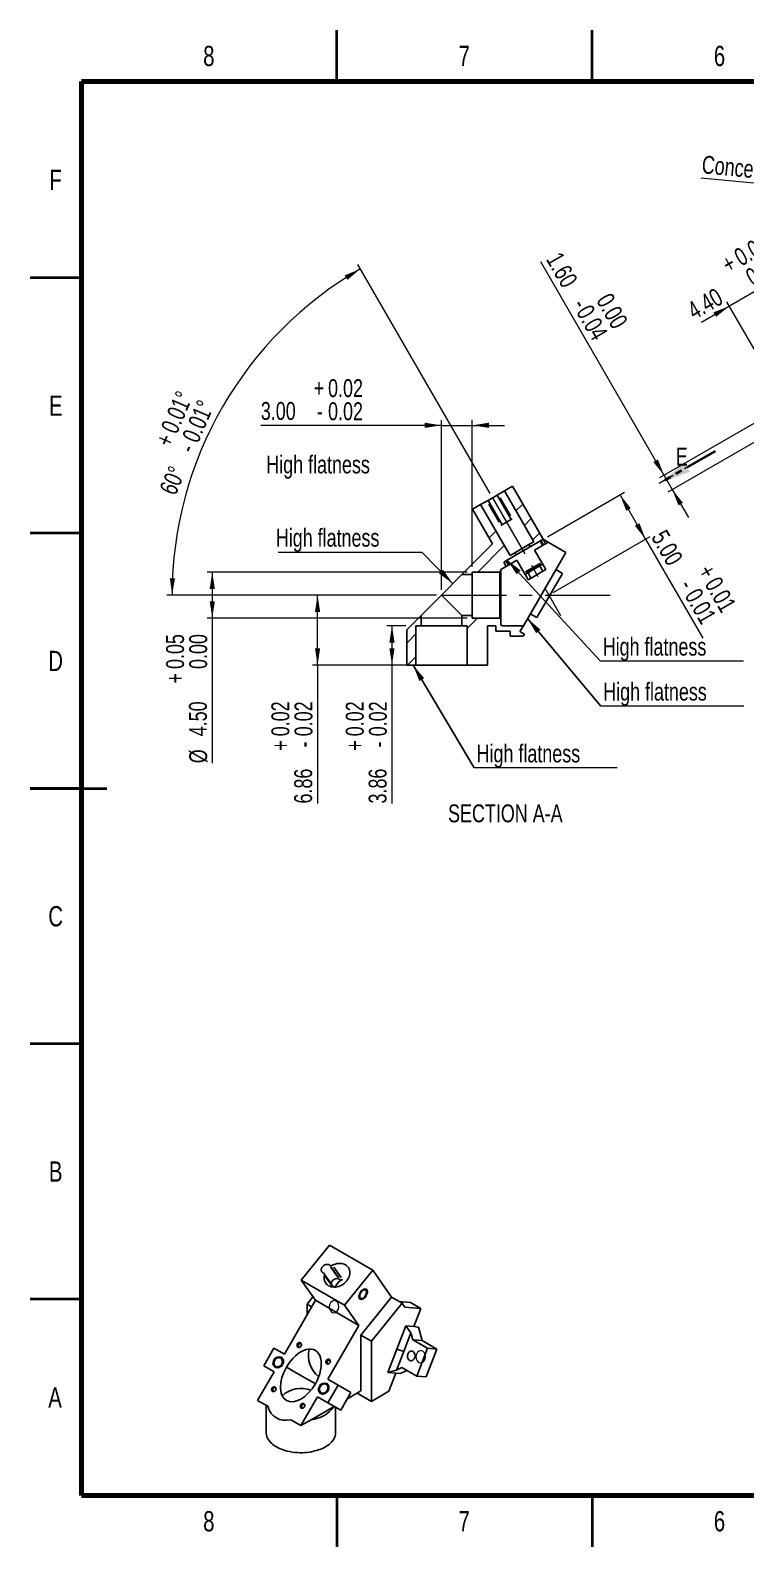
# Model space of a CAD drawing. Header units: millimetres. Extents: x 0 to 420, y 0 to 297.
# Drawn here: x 0 to 140.1, y 0 to 297 of the extents above; entities that cross this region are included whole.
import ezdxf

# ---------------------------------------------------------------- set-up
doc = ezdxf.new("R2010")
doc.units = ezdxf.units.MM
doc.header["$PDSIZE"] = -1
for name, pattern in [('CENTERX2', [20.32, 12.7, -2.54, 2.54, -2.54]), ('HIDDEN', [1.905, 1.27, -0.635]), ('PHANTOM', [12.7, 6.35, -1.27, 1.27, -1.27, 1.27, -1.27])]:
    doc.linetypes.add(name, pattern=pattern)
doc.styles.add('SLDTEXTSTYLE0', font='TXT', dxfattribs={"width": 0.75})
doc.dimstyles.new('SLDDIMSTYLE0', dxfattribs={"dimtxt": 3.5, "dimasz": 3.302, "dimexe": 0, "dimexo": 0.0625, "dimgap": 0.875, "dimtad": 1, "dimdec": 4, "dimlfac": 0.5, "dimzin": 12, "dimdsep": 46, "dimtxsty": 'SLDTEXTSTYLE0', "dimsah": 1, "dimcen": 0.09, "dimazin": 3, "dimtol": 1, "dimtp": 0.01, "dimtm": 0.01, "dimtfac": 1, "dimtofl": 0, "dimtmove": 0, "dimatfit": 3, "dimfxl": 0, "dimfrac": 2, "dimtolj": 1, "dimarcsym": 0})
doc.dimstyles.new('SLDDIMSTYLE10', dxfattribs={"dimtxt": 3.5, "dimasz": 3.302, "dimexe": 0, "dimexo": 0.0625, "dimgap": 0.875, "dimtad": 1, "dimlfac": 0.5, "dimrnd": 1e-09, "dimzin": 4, "dimdsep": 46, "dimtxsty": 'SLDTEXTSTYLE0', "dimsah": 1, "dimcen": 0.09, "dimadec": 0, "dimazin": 1, "dimtol": 1, "dimtp": 0.05, "dimtfac": 1, "dimtofl": 0, "dimtmove": 0, "dimatfit": 3, "dimfxl": 0, "dimfrac": 2, "dimtolj": 1, "dimtzin": 0, "dimarcsym": 0})
doc.dimstyles.new('SLDDIMSTYLE11', dxfattribs={"dimtxt": 3.5, "dimasz": 3.302, "dimexe": 0, "dimexo": 0.0625, "dimgap": 0.875, "dimtad": 1, "dimlfac": 0.5, "dimrnd": 1e-09, "dimzin": 4, "dimdsep": 46, "dimtxsty": 'SLDTEXTSTYLE0', "dimsah": 1, "dimcen": 0.09, "dimadec": 0, "dimazin": 1, "dimtol": 1, "dimtp": 0.02, "dimtm": 0.02, "dimtfac": 1, "dimtmove": 0, "dimatfit": 0, "dimfxl": 0, "dimfrac": 2, "dimtolj": 1, "dimarcsym": 0})
doc.dimstyles.new('SLDDIMSTYLE14', dxfattribs={"dimtxt": 3.5, "dimasz": 3.302, "dimexe": 0, "dimexo": 0.0625, "dimgap": 0.875, "dimtad": 1, "dimlfac": 0.5, "dimrnd": 1e-09, "dimzin": 4, "dimdsep": 46, "dimtxsty": 'SLDTEXTSTYLE0', "dimblk1": 'NONE', "dimsah": 1, "dimcen": 0, "dimadec": 0, "dimazin": 1, "dimtfac": 1, "dimtmove": 0, "dimatfit": 3, "dimldrblk": 'NONE', "dimfxl": 0, "dimfrac": 2, "dimtolj": 1, "dimtzin": 12, "dimarcsym": 0})
doc.dimstyles.new('SLDDIMSTYLE17', dxfattribs={"dimtxt": 3.5, "dimasz": 3.302, "dimexe": 0, "dimexo": 0.0625, "dimgap": 0.875, "dimtad": 1, "dimlfac": 0.5, "dimrnd": 1e-09, "dimzin": 4, "dimdsep": 46, "dimtxsty": 'SLDTEXTSTYLE0', "dimsah": 1, "dimcen": 0.09, "dimadec": 0, "dimazin": 1, "dimtol": 1, "dimtm": 0.04, "dimtfac": 1, "dimtmove": 0, "dimatfit": 0, "dimfxl": 0, "dimfrac": 2, "dimtolj": 1, "dimtzin": 0, "dimarcsym": 0})
doc.dimstyles.new('SLDDIMSTYLE19', dxfattribs={"dimtxt": 3.5, "dimasz": 3.302, "dimexe": 0, "dimexo": 0.0625, "dimgap": 0.875, "dimtad": 1, "dimlfac": 0.5, "dimrnd": 1e-09, "dimzin": 4, "dimdsep": 46, "dimtxsty": 'SLDTEXTSTYLE0', "dimsah": 1, "dimcen": 0.09, "dimadec": 0, "dimazin": 1, "dimtol": 1, "dimtp": 0.04, "dimtfac": 1, "dimtmove": 0, "dimatfit": 0, "dimfxl": 0, "dimfrac": 2, "dimtolj": 1, "dimtzin": 0, "dimarcsym": 0})
doc.dimstyles.new('SLDDIMSTYLE3', dxfattribs={"dimtxt": 3.5, "dimasz": 3.302, "dimexe": 0, "dimexo": 0.0625, "dimgap": 0.875, "dimtad": 1, "dimlfac": 0.5, "dimrnd": 1e-09, "dimzin": 12, "dimdsep": 46, "dimtxsty": 'SLDTEXTSTYLE0', "dimsah": 1, "dimcen": 0.09, "dimadec": 0, "dimazin": 3, "dimtol": 1, "dimtp": 0.02, "dimtm": 0.02, "dimtfac": 1, "dimtofl": 0, "dimtmove": 0, "dimatfit": 3, "dimfxl": 0, "dimfrac": 2, "dimtolj": 1, "dimarcsym": 0})
doc.dimstyles.new('SLDDIMSTYLE8', dxfattribs={"dimtxt": 0.18, "dimasz": 3.302, "dimexe": 0, "dimexo": 0.0625, "dimgap": 0, "dimtad": 0, "dimtih": 1, "dimtoh": 1, "dimdec": 0, "dimrnd": 1e-09, "dimzin": 0, "dimdsep": 46, "dimtxsty": 'Standard', "dimsah": 1, "dimcen": 0.09, "dimadec": 0, "dimazin": 0, "dimtfac": 3.302, "dimtdec": 0, "dimtofl": 0, "dimtmove": 0, "dimatfit": 3, "dimfxl": 0, "dimfrac": 2, "dimtolj": 1, "dimtzin": 0, "dimarcsym": 0})
doc.dimstyles.new('SLDDIMSTYLE9', dxfattribs={"dimtxt": 3.5, "dimasz": 3.302, "dimexe": 0, "dimexo": 0.0625, "dimgap": 0.875, "dimtad": 1, "dimlfac": 0.5, "dimrnd": 1e-09, "dimzin": 4, "dimdsep": 46, "dimtxsty": 'SLDTEXTSTYLE0', "dimsah": 1, "dimcen": 0.09, "dimadec": 0, "dimazin": 1, "dimtol": 1, "dimtp": 0.01, "dimtm": 0.01, "dimtfac": 1, "dimtofl": 0, "dimtmove": 0, "dimatfit": 3, "dimfxl": 0, "dimfrac": 2, "dimtolj": 1, "dimarcsym": 0})

# ---------------------------------------------------------------- blocks, each defined once
blk = doc.blocks.new('_D_10')
at = {"color": 7, "linetype": 'Continuous', "lineweight": 0}
for p, q in [((90.02, 206.31), (64.14, 251.13)), ((79.52, 186.39), (26.76, 186.39))]:
    blk.add_line(p, q, dxfattribs=at)
at = {"color": 7, "linetype": 'Continuous', "lineweight": 18}
blk.add_arc((101.52, 186.39), 73.76, 120, 180, dxfattribs=at)
for points in [[(64.64, 250.27), (61.56, 248.99), (62.08, 248.12)], [(27.76, 186.39), (28.34, 189.68), (27.33, 189.7)]]:
    blk.add_solid(points, dxfattribs=at)
at = {"color": 7, "linetype": 'Continuous', "lineweight": 18, "char_height": 3.5, "attachment_point": 1, "rotation": 66.8144, "style": 'SLDTEXTSTYLE0'}
for s, insert in [('0.01°', (25.46, 219.1)), ('0.01°', (29.62, 217.32)), ('+', (24.35, 216.5)), ('-', (28.76, 215.31)), ('60°', (25.18, 207.08))]:
    blk.add_mtext(s, dxfattribs=dict(at, insert=insert))
blk = doc.blocks.new('_D_11')
at = {"color": 7, "linetype": 'Continuous', "lineweight": 0}
for p, q in [((101.28, 197.81), (116.36, 206.51)), ((120.49, 197.35), (115.49, 206.01)), ((102.39, 186.89), (121.36, 197.85)), ((120.49, 197.35), (131.69, 177.96))]:
    blk.add_line(p, q, dxfattribs=at)
at = {"color": 7, "linetype": 'Continuous', "lineweight": 18}
for points in [[(115.49, 206.01), (116.7, 202.9), (117.58, 203.41)], [(120.49, 197.35), (119.28, 200.46), (118.4, 199.95)]]:
    blk.add_solid(points, dxfattribs=at)
at = {"color": 7, "linetype": 'Continuous', "lineweight": 18, "char_height": 3.5, "attachment_point": 1, "rotation": 300, "style": 'SLDTEXTSTYLE0'}
for s, insert in [('5.00', (124.53, 199.49)), ('+', (133.57, 192.77)), ('-', (129.97, 189.95)), ('0.01', (131.07, 188.05)), ('0.01', (134.99, 190.32))]:
    blk.add_mtext(s, dxfattribs=dict(at, insert=insert))
blk = doc.blocks.new('_D_12')
at = {"color": 7, "linetype": 'Continuous', "lineweight": 0}
for p, q in [((73.54, 180.39), (69.82, 180.39)), ((70.82, 180.39), (70.82, 172.67)), ((74.54, 172.67), (69.82, 172.67)), ((70.82, 172.67), (70.82, 145.56))]:
    blk.add_line(p, q, dxfattribs=at)
at = {"color": 7, "linetype": 'Continuous', "lineweight": 18}
for points in [[(70.82, 180.39), (70.31, 177.09), (71.33, 177.09)], [(70.82, 172.67), (71.33, 175.97), (70.31, 175.97)]]:
    blk.add_solid(points, dxfattribs=at)
at = {"color": 7, "linetype": 'Continuous', "lineweight": 18, "char_height": 3.5, "attachment_point": 1, "rotation": 90, "style": 'SLDTEXTSTYLE0'}
for s, insert in [('0.02', (61.78, 158.73)), ('0.02', (66.31, 158.73)), ('+', (61.78, 155.9)), ('-', (66.31, 156.54)), ('3.86', (66.26, 145.56))]:
    blk.add_mtext(s, dxfattribs=dict(at, insert=insert))
blk = doc.blocks.new('_D_13')
at = {"color": 7, "linetype": 'Continuous', "lineweight": 0}
for p, q in [((85.54, 190.89), (34.63, 190.89)), ((35.63, 190.89), (35.63, 181.89)), ((85.54, 181.89), (34.63, 181.89)), ((35.63, 181.89), (35.63, 153.45))]:
    blk.add_line(p, q, dxfattribs=at)
at = {"color": 7, "linetype": 'Continuous', "lineweight": 18}
for points in [[(35.63, 190.89), (35.12, 187.59), (36.14, 187.59)], [(35.63, 181.89), (36.14, 185.19), (35.12, 185.19)]]:
    blk.add_solid(points, dxfattribs=at)
at = {"color": 7, "linetype": 'Continuous', "lineweight": 18, "char_height": 3.5, "attachment_point": 1, "rotation": 90, "style": 'SLDTEXTSTYLE0'}
for s, insert in [('0.05', (26.59, 171.91)), ('0.00', (31.12, 171.91)), ('+', (26.59, 169.08)), ('4.50', (31.06, 158.73)), ('%%c', (31.12, 153.45))]:
    blk.add_mtext(s, dxfattribs=dict(at, insert=insert))
blk = doc.blocks.new('_D_14')
at = {"color": 7, "linetype": 'Continuous', "lineweight": 0}
for p, q in [((79.54, 186.39), (55.25, 186.39)), ((56.25, 172.67), (56.25, 186.39)), ((74.54, 172.67), (55.25, 172.67)), ((56.25, 172.67), (56.25, 145.56))]:
    blk.add_line(p, q, dxfattribs=at)
at = {"color": 7, "linetype": 'Continuous', "lineweight": 18}
for points in [[(56.25, 186.39), (55.74, 183.09), (56.76, 183.09)], [(56.25, 172.67), (56.76, 175.97), (55.74, 175.97)]]:
    blk.add_solid(points, dxfattribs=at)
at = {"color": 7, "linetype": 'Continuous', "lineweight": 18, "char_height": 3.5, "attachment_point": 1, "rotation": 90, "style": 'SLDTEXTSTYLE0'}
for s, insert in [('0.02', (47.21, 158.73)), ('0.02', (51.74, 158.73)), ('+', (47.21, 155.9)), ('-', (51.74, 156.54)), ('6.86', (51.68, 145.56))]:
    blk.add_mtext(s, dxfattribs=dict(at, insert=insert))
blk = doc.blocks.new('_D_15')
at = {"color": 7, "linetype": 'Continuous', "lineweight": 0}
for p, q in [((80.54, 187.39), (80.54, 220.63)), ((86.54, 191.89), (86.54, 220.63)), ((80.54, 219.63), (45.14, 219.63)), ((80.54, 219.63), (86.54, 219.63)), ((86.54, 219.63), (92.89, 219.63))]:
    blk.add_line(p, q, dxfattribs=at)
at = {"color": 7, "linetype": 'Continuous', "lineweight": 18}
for points in [[(80.54, 219.63), (77.24, 220.14), (77.24, 219.13)], [(86.54, 219.63), (89.84, 219.13), (89.84, 220.14)]]:
    blk.add_solid(points, dxfattribs=at)
at = {"color": 7, "linetype": 'Continuous', "lineweight": 18, "char_height": 3.5, "attachment_point": 1, "style": 'SLDTEXTSTYLE0'}
for s, insert in [('0.02', (58.31, 228.67)), ('+', (55.48, 228.67)), ('3.00', (45.14, 224.2)), ('0.02', (58.31, 224.14)), ('-', (56.12, 224.14))]:
    blk.add_mtext(s, dxfattribs=dict(at, insert=insert))
blk = doc.blocks.new('SW_NOTE_0_4')
at = {"color": 0, "linetype": 'Continuous', "lineweight": 0}
blk.add_line((27.99, 0), (0, 0), dxfattribs=at)
at = {"color": 0, "linetype": 'Continuous', "lineweight": 0, "insert": (0.45, 4.54), "char_height": 3.5, "attachment_point": 1, "style": 'SLDTEXTSTYLE0'}
blk.add_mtext('High flatness', dxfattribs=at)
blk = doc.blocks.new('SW_NOTE_0_5')
at = {"color": 0, "linetype": 'Continuous', "lineweight": 0}
blk.add_line((-28.15, 0), (0, 0), dxfattribs=at)
at = {"color": 0, "linetype": 'Continuous', "lineweight": 0, "insert": (-28.62, 4.55), "char_height": 3.5, "attachment_point": 1, "style": 'SLDTEXTSTYLE0'}
blk.add_mtext('High flatness', dxfattribs=at)
blk = doc.blocks.new('SW_NOTE_0_6')
at = {"color": 0, "linetype": 'Continuous', "lineweight": 0}
blk.add_line((27.99, 0), (0, 0), dxfattribs=at)
at = {"color": 0, "linetype": 'Continuous', "lineweight": 0, "insert": (0.45, 4.58), "char_height": 3.5, "attachment_point": 1, "style": 'SLDTEXTSTYLE0'}
blk.add_mtext('High flatness', dxfattribs=at)
blk = doc.blocks.new('SW_NOTE_0_7')
at = {"color": 0, "linetype": 'Continuous', "lineweight": 0}
blk.add_line((27.99, 0), (0, 0), dxfattribs=at)
at = {"color": 0, "linetype": 'Continuous', "lineweight": 0, "insert": (0.44, 4.58), "char_height": 3.5, "attachment_point": 1, "style": 'SLDTEXTSTYLE0'}
blk.add_mtext('High flatness', dxfattribs=at)
blk = doc.blocks.new('SW_PROJECTIONARROW_2')
at = {"color": 0, "linetype": 'HIDDEN', "lineweight": 18}
blk.add_line((134.14, 214.59), (123.14, 208.24), dxfattribs=at)
blk.add_line((134.14, 214.59), (123.14, 208.24), dxfattribs=at)
at = {"color": 0, "linetype": 'PHANTOM', "lineweight": 35}
blk.add_line((134.14, 214.59), (123.14, 208.24), dxfattribs=at)
at = {"color": 0, "linetype": 'Continuous', "lineweight": 25}
blk.add_solid([(123.14, 208.24), (129.15, 210.53), (128.13, 212.29)], dxfattribs=at)
blk.add_solid([(123.14, 208.24), (129.15, 210.53), (128.13, 212.29)], dxfattribs=at)
at = {"color": 0, "linetype": 'Continuous', "lineweight": 25, "insert": (126.41, 215.26), "char_height": 3.5, "attachment_point": 1, "style": 'SLDTEXTSTYLE0'}
blk.add_mtext('E', dxfattribs=at)
blk.add_mtext('E', dxfattribs=at)
blk = doc.blocks.new('_D_18')
at = {"color": 7, "linetype": 'Continuous', "lineweight": 0}
for q in [(131.28, 268.04), (228.66, 258.73)]:
    blk.add_line((225.47, 259.03), q, dxfattribs=at)
at = {"color": 7, "linetype": 'Continuous', "lineweight": 18}
blk.add_solid([(225.47, 259.03), (222.23, 259.85), (222.14, 258.84)], dxfattribs=at)
at = {"color": 7, "linetype": 'Continuous', "lineweight": 18, "char_height": 3.5, "attachment_point": 1, "rotation": 354.537, "style": 'SLDTEXTSTYLE0'}
for s, insert in [('%%c', (157.22, 275.65)), ('1.60', (162.48, 275.2)), ('Concentric with the big hole', (131.71, 272.51))]:
    blk.add_mtext(s, dxfattribs=dict(at, insert=insert))
blk = doc.blocks.new('_None')
blk = doc.blocks.new('_D_25')
at = {"color": 7, "linetype": 'Continuous', "lineweight": 0}
for p, q in [((124.11, 209.83), (99.97, 251.64)), ((147.78, 223.5), (123.24, 209.33)), ((155.84, 224.46), (124.84, 206.56)), ((124.11, 209.83), (125.71, 207.06)), ((125.71, 207.06), (128.89, 201.56))]:
    blk.add_line(p, q, dxfattribs=at)
at = {"color": 7, "linetype": 'Continuous', "lineweight": 18}
for points in [[(124.11, 209.83), (122.9, 212.95), (122.02, 212.44)], [(125.71, 207.06), (126.92, 203.95), (127.8, 204.46)]]:
    blk.add_solid(points, dxfattribs=at)
at = {"color": 7, "linetype": 'Continuous', "lineweight": 18, "char_height": 3.5, "attachment_point": 1, "rotation": 300, "style": 'SLDTEXTSTYLE0'}
for s, insert in [('1.60', (103.93, 253.92)), ('-', (109.05, 244.94)), ('0.00', (113.75, 245.86)), ('0.04', (109.83, 243.59))]:
    blk.add_mtext(s, dxfattribs=dict(at, insert=insert))
blk = doc.blocks.new('_D_27')
at = {"color": 7, "linetype": 'Continuous', "lineweight": 0}
for p, q in [((144.53, 247.38), (150.03, 250.55)), ((144.53, 247.38), (136.91, 242.98)), ((154.68, 229.79), (144.03, 248.25)), ((147.06, 225.39), (136.41, 243.85)), ((136.91, 242.98), (131.41, 239.8))]:
    blk.add_line(p, q, dxfattribs=at)
at = {"color": 7, "linetype": 'Continuous', "lineweight": 18}
for points in [[(144.53, 247.38), (147.64, 248.59), (147.13, 249.47)], [(136.91, 242.98), (133.79, 241.77), (134.3, 240.89)]]:
    blk.add_solid(points, dxfattribs=at)
at = {"color": 7, "linetype": 'Continuous', "lineweight": 18, "char_height": 3.5, "attachment_point": 1, "rotation": 30, "style": 'SLDTEXTSTYLE0'}
for s, insert in [('0.04', (137.45, 253.73)), ('0.00', (139.71, 249.81)), ('+', (135, 252.31)), ('4.40', (128.28, 243.27))]:
    blk.add_mtext(s, dxfattribs=dict(at, insert=insert))

msp = doc.modelspace()

# ---------------------------------------------------------------- hatches: boundary and pattern name
at = {"linetype": 'Continuous', "lineweight": 18}
h = msp.add_hatch(dxfattribs=at)
h.set_pattern_fill('ANSI34', angle=3e-322, style=0)
h.paths.add_polyline_path([(92.84961, 206.78865), (98.59961, 196.82936), (97.65564, 196.28436), (97.90275, 195.85634), (100.41423, 197.30634), (94.41711, 207.69365)], flags=0)
h = msp.add_hatch(dxfattribs=at)
h.set_pattern_fill('ANSI34', angle=3e-322, style=0)
h.paths.add_polyline_path([(90.53923, 196.41033), (84.52, 190.39109), (86.52, 190.39109), (86.52, 190.89109), (91.92, 190.89109), (92.0982, 191.06929), (92.12, 191.06929), (92.12, 191.36297), (93.2066, 191.99032), (92.7066, 192.85634), (95.13147, 194.25634), (94.88436, 194.68436), (93.94039, 194.13936), (88.19039, 204.09865), (86.62288, 203.19365)], flags=0)
h = msp.add_hatch(dxfattribs=at)
h.set_pattern_fill('ANSI34', angle=3e-322, style=0)
h.paths.add_polyline_path([(73.72, 172.67109), (75.52, 172.67109), (75.52, 180.39109), (76.52, 180.39109), (76.52, 182.39109), (73.72, 179.59109)], flags=0)
h = msp.add_hatch(dxfattribs=at)
h.set_pattern_fill('ANSI34', angle=3e-322, style=0)
edge = h.paths.add_edge_path(flags=0)
edge.add_line((85.52, 172.67109), (89.52, 172.67109))
edge.add_line((89.52, 172.67109), (89.52, 180.39109))
edge.add_line((89.52, 180.39109), (91.12998, 180.39109))
edge.add_line((91.12998, 180.39109), (91.12998, 179.33346))
edge.add_line((91.12998, 179.33346), (93.94416, 179.33346))
edge.add_line((93.94416, 179.33346), (93.94416, 178.33346))
edge.add_line((93.94416, 178.33346), (96.52151, 178.33346))
edge.add_line((96.52151, 178.33346), (96.76019, 178.74686))
edge.add_line((96.76019, 178.74686), (95.89416, 179.24686))
edge.add_line((95.89416, 179.24686), (96.55478, 180.39109))
edge.add_line((96.55478, 180.39109), (92.52, 180.39109))
edge.add_arc((92.52, 180.79109), 0.4, 180, 270, ccw=False)
edge.add_line((92.12, 180.79109), (92.12, 181.69109))
edge.add_line((92.12, 181.69109), (91.92, 181.89109))
edge.add_line((91.92, 181.89109), (86.52, 181.89109))
edge.add_line((86.52, 181.89109), (86.52, 182.39109))
edge.add_line((86.52, 182.39109), (84.52, 182.39109))
edge.add_line((84.52, 182.39109), (84.52, 180.39109))
edge.add_line((84.52, 180.39109), (85.52, 180.39109))
edge.add_line((85.52, 180.39109), (85.52, 172.67109))

# ---------------------------------------------------------------- linework, layer by layer
at = {"color": 7, "linetype": 'Continuous', "lineweight": 35}
for p, q in [((60, 287), (60, 297)), ((110, 287), (110, 297)), ((10, 248.5), (0, 248.5)), ((10, 198.5), (0, 198.5)), ((0, 148.5), (15, 148.5)), ((10, 148.5), (0, 148.5)), ((10, 98.5), (0, 98.5)), ((10, 48.5), (0, 48.5)), ((60, 10), (60, 0)), ((110, 10), (110, 0))]:
    msp.add_line(p, q, dxfattribs=at)
at = {"color": 7, "linetype": 'Continuous', "lineweight": 70}
for p, q in [((10, 10), (10, 287)), ((10, 287), (410, 287)), ((410, 10), (10, 10))]:
    msp.add_line(p, q, dxfattribs=at)
at = {"color": 7, "linetype": 'Continuous', "lineweight": 25}
for p, q in [((89.41727, 204.80699), (89.64531, 204.93865)), ((91.39468, 205.94865), (89.64531, 204.93865)), ((89.64531, 204.93865), (92.39531, 200.17551)), ((91.39468, 205.94865), (91.62273, 206.08031)), ((94.14468, 201.18551), (91.39468, 205.94865)), ((92.84961, 206.78865), (91.62273, 206.08031)), ((94.41711, 207.69365), (92.84961, 206.78865)), ((92.84961, 206.78865), (98.59961, 196.82936)), ((100.41423, 197.30634), (94.41711, 207.69365)), ((88.19039, 204.09865), (86.62288, 203.19365)), ((86.62288, 203.19365), (90.53923, 196.41033)), ((89.41727, 204.80699), (88.19039, 204.09865)), ((93.94039, 194.13936), (88.19039, 204.09865)), ((92.16727, 200.04385), (94.37273, 201.31717)), ((84.52, 190.39109), (90.53923, 196.41033)), ((94.88436, 194.68436), (97.65564, 196.28436)), ((98.59961, 196.82936), (97.65564, 196.28436)), ((97.65564, 196.28436), (97.90275, 195.85634)), ((97.90275, 195.85634), (100.41423, 197.30634)), ((100.33328, 196.10491), (98.74916, 195.19032)), ((100.49926, 196.20074), (100.33328, 196.10491)), ((101.41423, 196.72899), (100.41423, 197.30634)), ((100.91423, 196.44032), (100.49926, 196.20074)), ((100.91423, 196.44032), (101.41423, 196.72899)), ((101.41423, 196.72899), (104.84416, 194.74872)), ((92.7066, 192.85634), (95.13147, 194.25634)), ((95.28506, 193.19032), (93.78755, 192.32573)), ((94.88436, 194.68436), (93.94039, 194.13936)), ((95.13147, 194.25634), (94.88436, 194.68436)), ((95.13147, 194.25634), (97.90275, 195.85634)), ((96.6835, 190.76814), (95.28506, 193.19032)), ((104.84416, 194.74872), (96.55478, 180.39109)), ((98.74916, 195.19032), (100.14761, 192.76814)), ((84.52, 190.39109), (80.52, 186.39109)), ((84.52, 190.39109), (86.52, 190.39109)), ((86.52, 190.89109), (91.92, 190.89109)), ((86.52, 190.39109), (86.52, 190.89109)), ((86.52, 182.39109), (86.52, 190.39109)), ((92.0982, 191.06929), (91.92, 190.89109)), ((91.92, 181.89109), (91.92, 190.89109)), ((92.0982, 191.06929), (92.12, 191.06929)), ((93.2066, 191.99032), (92.12, 191.36297)), ((92.12, 191.06929), (92.12, 191.36297)), ((92.12, 191.06929), (92.12, 181.69109)), ((93.2066, 191.99032), (92.7066, 192.85634)), ((93.62156, 192.22989), (93.2066, 191.99032)), ((93.78755, 192.32573), (93.62156, 192.22989)), ((96.77308, 190.61298), (96.6835, 190.76814)), ((97.01006, 190.20253), (96.77308, 190.61298)), ((97.45664, 190.74903), (97.00406, 190.48774)), ((97.48506, 189.3798), (97.01006, 190.20253)), ((99.77759, 192.08903), (97.45664, 190.74903)), ((100.37759, 191.0498), (98.05664, 189.7098)), ((99.1932, 181.96096), (104.1932, 190.62122)), ((100.23016, 192.35033), (99.77759, 192.08903)), ((100.14761, 192.76814), (100.23719, 192.61298)), ((100.47416, 192.20253), (100.23719, 192.61298)), ((100.94916, 191.3798), (100.37759, 191.0498)), ((100.47416, 192.20253), (100.48716, 192.21004)), ((100.94916, 191.3798), (100.47416, 192.20253)), ((104.1932, 190.62122), (102.89416, 191.37122)), ((98.05664, 189.7098), (97.48506, 189.3798)), ((80.52, 186.39109), (76.52, 182.39109)), ((84.52, 182.39109), (80.52, 186.39109)), ((73.72, 179.59109), (76.52, 182.39109)), ((76.52, 182.39109), (76.52, 180.39109)), ((84.52, 180.39109), (84.52, 182.39109)), ((86.52, 182.39109), (84.52, 182.39109)), ((86.52, 181.89109), (86.52, 182.39109)), ((91.92, 181.89109), (86.52, 181.89109)), ((91.92, 181.89109), (92.12, 181.69109)), ((92.12, 180.79109), (92.12, 181.69109)), ((99.1932, 181.96096), (97.89416, 182.71096)), ((73.72, 179.59109), (73.72, 172.67109)), ((75.52, 172.67109), (75.52, 180.39109)), ((75.52, 180.39109), (76.52, 180.39109)), ((84.52, 180.39109), (76.52, 180.39109)), ((84.52, 180.39109), (85.52, 180.39109)), ((85.52, 180.39109), (85.52, 172.67109)), ((89.52, 180.39109), (91.12998, 180.39109)), ((89.52, 172.67109), (89.52, 180.39109)), ((91.12998, 179.33346), (91.12998, 180.39109)), ((93.94416, 179.33346), (91.12998, 179.33346)), ((96.55478, 180.39109), (92.52, 180.39109)), ((93.94416, 179.33346), (93.94416, 178.33346)), ((93.94416, 178.33346), (96.52151, 178.33346)), ((95.89416, 179.24686), (96.55478, 180.39109)), ((96.76019, 178.74686), (95.89416, 179.24686)), ((96.52151, 178.33346), (96.76019, 178.74686)), ((73.72, 172.67109), (75.52, 172.67109)), ((85.52, 172.67109), (75.52, 172.67109)), ((85.52, 172.67109), (89.52, 172.67109)), ((58.56978, 59.04738), (53.05843, 52.19132)), ((67.05506, 54.14894), (58.56978, 59.04738)), ((57.28865, 53.64166), (57.45129, 53.54777)), ((58.68829, 55.08657), (58.52564, 55.18047)), ((61.54371, 47.29287), (67.05506, 54.14894)), ((70.74919, 48.89286), (67.05506, 54.14894)), ((61.54371, 47.29287), (53.05843, 52.19132)), ((55.82771, 48.25113), (53.05843, 52.19132)), ((59.38606, 50.84794), (57.55418, 53.45438)), ((60.63283, 52.31984), (60.47018, 52.41373)), ((49.75011, 37.72442), (55.82771, 48.25113)), ((55.3521, 48.92783), (54.19482, 47.48818)), ((64.31299, 43.35268), (55.82771, 48.25113)), ((70.74919, 48.89286), (64.73071, 41.40594)), ((66.78132, 40.22214), (72.7998, 47.70907)), ((72.7998, 47.70907), (70.74919, 48.89286)), ((72.24276, 48.03064), (74.4281, 47.83524)), ((72.7998, 47.70907), (73.34627, 46.93153)), ((74.4281, 47.83524), (76.47871, 46.65144)), ((54.19482, 45.42288), (54.19482, 47.48818)), ((54.19482, 47.48818), (55.08914, 46.97189)), ((64.31299, 43.35268), (61.54371, 47.29287)), ((73.34627, 46.93153), (76.47871, 46.65144)), ((76.47871, 46.65144), (75.09985, 43.09758)), ((64.31299, 43.35268), (58.23539, 32.82597)), ((71.80116, 38.67823), (73.56892, 43.23447)), ((74.53485, 41.86026), (73.12064, 38.21527)), ((73.56892, 43.23447), (75.09985, 43.09758)), ((74.53485, 41.86026), (73.56892, 43.23447)), ((74.8884, 40.54081), (74.53485, 41.86026)), ((76.01841, 43.01545), (75.09985, 43.09758)), ((76.72552, 40.37654), (76.01841, 43.01545)), ((47.6995, 38.90821), (45.6995, 35.44411)), ((49.75011, 37.72442), (47.6995, 38.90821)), ((64.73071, 41.40594), (64.73071, 30.51346)), ((66.78132, 40.22214), (64.73071, 41.40594)), ((66.78132, 40.22214), (66.78132, 28.46608)), ((70.03339, 34.122), (71.80116, 38.67823)), ((77.78754, 38.86717), (74.8884, 40.54081)), ((76.72552, 40.37654), (74.8884, 40.54081)), ((75.66622, 33.39969), (77.78754, 38.86717)), ((76.72552, 40.37654), (79.62466, 38.70291)), ((79.62466, 38.70291), (77.50334, 33.23542)), ((77.78754, 38.86717), (79.62466, 38.70291)), ((73.12064, 38.21527), (71.70642, 34.57028)), ((44.5004, 28.63165), (47.75011, 34.26031)), ((45.6995, 35.44411), (47.75011, 34.26031)), ((47.74994, 34.26003), (45.6995, 35.44411)), ((60.286, 31.64218), (58.23539, 32.82597)), ((71.70642, 34.57028), (70.03339, 34.122)), ((71.56432, 33.98511), (70.03339, 34.122)), ((70.18546, 30.43124), (71.56432, 33.98511)), ((72.48288, 33.90298), (71.56432, 33.98511)), ((71.70642, 34.57028), (72.76708, 35.07333)), ((72.48288, 33.90298), (73.75187, 34.50482)), ((72.76708, 35.07333), (75.66622, 33.39969)), ((75.66622, 33.39969), (77.50334, 33.23542)), ((58.286, 28.17807), (60.286, 31.64218)), ((62.786, 30.19849), (60.286, 31.64218)), ((60.786, 26.73439), (62.786, 30.19849)), ((62.08657, 28.98703), (64.73071, 30.51346)), ((63.98274, 30.08167), (66.78132, 28.46608)), ((66.78132, 28.46608), (70.18546, 30.43124)), ((46.4803, 27.48868), (44.5004, 28.63165)), ((46.18568, 27.65876), (46.18568, 22.32795)), ((56.23539, 29.36187), (52.98568, 23.7332)), ((54.96558, 24.87617), (59.48522, 27.48531)), ((56.23539, 29.36187), (58.73539, 27.91818)), ((56.23539, 29.36187), (58.286, 28.17807)), ((60.786, 26.73439), (58.286, 28.17807)), ((58.73539, 27.91818), (60.786, 26.73439)), ((59.78568, 22.32795), (59.78568, 27.31186)), ((52.98568, 23.7332), (51.00578, 24.87617)), ((52.98568, 23.7332), (54.96558, 24.87617))]:
    msp.add_line(p, q, dxfattribs=at)
at = {"color": 7, "linetype": 'CENTERX2', "lineweight": 18}
for p, q in [((90.52, 205.44365), (103.82001, 182.40735)), ((80.52, 186.39109), (114.44353, 186.39109))]:
    msp.add_line(p, q, dxfattribs=at)
at = {"color": 1, "linetype": 'Continuous', "lineweight": 25}
for p, q in [((91.97996, 205.46156), (94.01549, 201.93592)), ((91.81003, 200.6626), (89.7745, 204.18824)), ((100.26833, 196.21741), (99.89823, 196.85843)), ((100.06422, 196.95426), (100.43431, 196.31324)), ((100.84927, 196.55282), (100.47918, 197.19384)), ((93.3525, 193.07925), (93.7226, 192.43823)), ((93.55661, 192.34239), (93.18651, 192.98342)), ((96.94331, 190.91814), (99.8878, 192.61814)), ((99.97738, 192.46298), (97.03289, 190.76298)), ((97.53458, 190.61403), (97.9787, 189.8448)), ((99.85553, 191.95403), (100.29964, 191.1848)), ((60.22499, 52.7626), (58.77083, 54.8316)), ((60.38763, 52.66871), (58.93348, 54.7377)), ((59.40617, 54.75851), (60.86032, 52.68952)), ((59.01812, 51.15175), (57.80588, 52.87655)), ((72.92971, 38.28226), (71.99209, 38.61124))]:
    msp.add_line(p, q, dxfattribs=at)
at = {"color": 7, "linetype": 'Continuous', "lineweight": 25, "flags": 128}
for points in [[(58.52564, 55.18047), (58.37442, 55.24612), (58.20525, 55.27968), (58.02463, 55.27986), (57.83948, 55.24665), (57.65694, 55.18133), (57.48402, 55.08641), (57.32735, 54.96553), (57.19296, 54.82335), (57.08602, 54.66533), (57.01064, 54.49753), (56.96971, 54.32641), (56.9648, 54.15855), (56.99611, 54.00038), (57.06242, 53.858), (57.1612, 53.73688), (57.28865, 53.64166)], [(57.60148, 53.16738), (57.55311, 52.8882), (57.54099, 52.61309), (57.56529, 52.34605), (57.62565, 52.09094), (57.7212, 51.85145), (57.85056, 51.63104), (58.01185, 51.43292), (58.20274, 51.25994), (58.42048, 51.11462), (58.66189, 50.99904), (58.9235, 50.9149), (59.20152, 50.8634), (59.49191, 50.84529), (59.79048, 50.86083), (60.0929, 50.9098), (60.3948, 50.99149), (60.69181, 51.10472), (60.97962, 51.24784), (61.25407, 51.41879), (61.5112, 51.61509), (61.74727, 51.8339), (61.95886, 52.07206), (62.14293, 52.3261), (62.29679, 52.59237), (62.41824, 52.867), (62.50549, 53.14602), (62.5573, 53.42538), (62.57292, 53.70105), (62.55211, 53.96904), (62.49518, 54.22546), (62.40295, 54.4666), (62.27677, 54.68898), (62.11844, 54.88937), (61.93027, 55.06488), (61.71499, 55.21295), (61.47569, 55.33146), (61.21586, 55.41868), (60.93925, 55.47335), (60.64987, 55.49469), (60.3519, 55.48237), (60.04965, 55.43658), (59.74751, 55.35799), (59.44985, 55.24772), (59.16097, 55.10738)], [(65.85502, 49.85109), (65.84127, 49.9993), (65.80058, 50.12557), (65.73462, 50.22472), (65.64609, 50.2927), (65.5386, 50.32673), (65.41657, 50.3254), (65.28499, 50.28878), (65.14925, 50.21837), (65.01489, 50.11704), (64.88744, 49.98895), (64.77209, 49.83934), (64.67357, 49.67433), (64.59593, 49.50068), (64.54233, 49.3255), (64.51497, 49.15597), (64.51497, 48.99901), (64.54233, 48.86106), (64.59593, 48.74777), (64.67357, 48.66377), (64.77209, 48.61251), (64.88744, 48.59607), (65.01489, 48.61514), (65.14925, 48.66893), (65.28499, 48.75525), (65.41657, 48.87055), (65.5386, 49.01012), (65.64609, 49.16824), (65.73462, 49.33844), (65.80058, 49.51375), (65.84127, 49.687), (65.85502, 49.85109)], [(52.41432, 39.07307), (52.52406, 39.03311), (52.64515, 39.03146), (52.76781, 39.06827), (52.88207, 39.14055), (52.9787, 39.24244), (53.04986, 39.36568), (53.08978, 39.50031), (53.09524, 39.6354), (53.06578, 39.76001), (53.0038, 39.86405), (52.91432, 39.9391), (52.80459, 39.97906), (52.68349, 39.9807), (52.56084, 39.9439), (52.44657, 39.87162), (52.34995, 39.76973), (52.27879, 39.64648), (52.23887, 39.51186), (52.23341, 39.37677), (52.26286, 39.25216), (52.32484, 39.14811), (52.41432, 39.07307)], [(48.06298, 35.2921), (48.20792, 35.23088), (48.36638, 35.20585), (48.53186, 35.21803), (48.6976, 35.26693), (48.8568, 35.35054), (49.00294, 35.46544), (49.13005, 35.60692), (49.23292, 35.7692), (49.30734, 35.94563), (49.35027, 36.12899), (49.35993, 36.31176), (49.33595, 36.48648), (49.27929, 36.64597), (49.19229, 36.78373), (49.0785, 36.8941), (48.94258, 36.97256), (48.7901, 37.01591), (48.62729, 37.02237), (48.46083, 36.99167), (48.29752, 36.92508), (48.14406, 36.82531), (48.00673, 36.69646), (47.89115, 36.54379), (47.80204, 36.37356), (47.74307, 36.19274), (47.71664, 36.00873), (47.72384, 35.82907), (47.76436, 35.6611), (47.83656, 35.51171), (47.93748, 35.38701), (48.06298, 35.2921)], [(58.07118, 35.80744), (58.18091, 35.76748), (58.30201, 35.76583), (58.42466, 35.80264), (58.53893, 35.87491), (58.63555, 35.9768), (58.70671, 36.10005), (58.74663, 36.23467), (58.75209, 36.36976), (58.72264, 36.49438), (58.66066, 36.59842), (58.57118, 36.67346), (58.46144, 36.71343), (58.34035, 36.71507), (58.21769, 36.67826), (58.10343, 36.60599), (58.0068, 36.5041), (57.93564, 36.38085), (57.89572, 36.24623), (57.89026, 36.11114), (57.91972, 35.98652), (57.9817, 35.88248), (58.07118, 35.80744)], [(74.94144, 38.22373), (75.06978, 38.12795), (75.17912, 38.00064), (75.26498, 37.84703), (75.32385, 37.6734), (75.3533, 37.48686), (75.35215, 37.29505), (75.32043, 37.10581), (75.25944, 36.9269), (75.17168, 36.76564), (75.06074, 36.62864), (74.93117, 36.5215), (74.78827, 36.4486), (74.63789, 36.41294), (74.48619, 36.41597), (74.33937, 36.45757), (74.20345, 36.53603), (74.08399, 36.64815), (73.98589, 36.78933), (73.91315, 36.9538), (73.86876, 37.13481), (73.85454, 37.32497), (73.87106, 37.51647), (73.91766, 37.70149), (73.99242, 37.87246), (74.09227, 38.02236), (74.21315, 38.14506), (74.35009, 38.23554), (74.49748, 38.2901), (74.64931, 38.3065), (74.79934, 38.28407), (74.94144, 38.22373)], [(47.4303, 30.40362), (47.54004, 30.36366), (47.66114, 30.36201), (47.78379, 30.39882), (47.89805, 30.4711), (47.99468, 30.57298), (48.06584, 30.69623), (48.10576, 30.83086), (48.11122, 30.96595), (48.08176, 31.09056), (48.01979, 31.1946), (47.9303, 31.26965), (47.82057, 31.30961), (47.69947, 31.31125), (47.57682, 31.27445), (47.46256, 31.20217), (47.36593, 31.10028), (47.29477, 30.97703), (47.25485, 30.84241), (47.24939, 30.70732), (47.27885, 30.58271), (47.34082, 30.47866), (47.4303, 30.40362)], [(56.97252, 30.14873), (57.11747, 30.08751), (57.27593, 30.06248), (57.44141, 30.07466), (57.60714, 30.12356), (57.76634, 30.20716), (57.91249, 30.32206), (58.0396, 30.46355), (58.14247, 30.62583), (58.21689, 30.80226), (58.25981, 30.98561), (58.26948, 31.16839), (58.24549, 31.34311), (58.18884, 31.5026), (58.10184, 31.64036), (57.98805, 31.75073), (57.85213, 31.82919), (57.69964, 31.87254), (57.53684, 31.879), (57.37037, 31.8483), (57.20707, 31.78171), (57.05361, 31.68194), (56.91628, 31.55309), (56.80069, 31.40042), (56.71159, 31.23019), (56.65262, 31.04937), (56.62619, 30.86536), (56.63338, 30.6857), (56.67391, 30.51773), (56.74611, 30.36833), (56.84702, 30.24363), (56.97252, 30.14873)], [(53.05593, 27.14329), (53.16566, 27.10332), (53.28676, 27.10168), (53.40941, 27.13849), (53.52368, 27.21076), (53.6203, 27.31265), (53.69146, 27.4359), (53.73138, 27.57052), (53.73684, 27.70561), (53.70739, 27.83023), (53.64541, 27.93427), (53.55593, 28.00931), (53.44619, 28.04927), (53.3251, 28.05092), (53.20244, 28.01411), (53.08818, 27.94184), (52.99155, 27.83995), (52.92039, 27.7167), (52.88047, 27.58208), (52.87501, 27.44699), (52.90447, 27.32237), (52.96645, 27.21833), (53.05593, 27.14329)], [(46.18568, 22.32795), (46.18941, 22.19789), (46.22556, 21.9034), (46.29995, 21.6113), (46.41216, 21.32326), (46.56155, 21.0409), (46.74727, 20.76583), (46.96829, 20.49958), (47.22333, 20.24368), (47.51097, 19.99957), (47.82958, 19.76863), (48.17735, 19.55217), (48.55232, 19.3514), (48.95237, 19.16747), (49.37523, 19.00142), (49.81851, 18.85419), (50.2797, 18.7266), (50.7562, 18.61938), (51.24532, 18.53314), (51.74427, 18.46837), (52.25025, 18.42542), (52.76039, 18.40455), (53.2718, 18.40587), (53.78159, 18.42938), (54.28688, 18.47494), (54.78481, 18.54229), (55.27257, 18.63105), (55.74739, 18.74073), (56.20659, 18.87069), (56.64757, 19.02021), (57.06783, 19.18844), (57.46501, 19.37443), (57.83685, 19.57712), (58.18125, 19.79538), (58.49627, 20.02795), (58.78011, 20.27354), (59.03118, 20.53075), (59.24805, 20.79812), (59.42951, 21.07415), (59.57451, 21.35727), (59.68225, 21.64588), (59.7521, 21.93835), (59.78369, 22.23302), (59.78568, 22.32795)]]:
    msp.add_lwpolyline(points, dxfattribs=at)
at = {"color": 7, "linetype": 'Continuous', "lineweight": 18, "flags": 128}
for points in [[(66.0318, 49.95314), (65.96721, 49.54088), (65.78327, 49.11681), (65.50799, 48.74549), (65.18327, 48.48344), (64.85855, 48.37058), (64.58327, 48.42406), (64.39933, 48.63576), (64.33474, 48.97345), (64.39933, 49.38571), (64.58327, 49.80978), (64.85855, 50.1811), (65.18327, 50.44314), (65.50799, 50.55601), (65.78327, 50.50252), (65.96721, 50.29082), (66.0318, 49.95314)], [(59.89638, 48.08417), (59.53937, 48.18839), (59.17211, 48.11027), (58.85054, 47.8617), (58.62359, 47.48052), (58.52582, 47.02477), (58.57211, 46.56383), (58.75543, 46.16787), (59.04785, 45.89718), (59.40486, 45.79296), (59.77211, 45.87108), (60.09369, 46.11966), (60.32064, 46.50083), (60.41841, 46.95658), (60.37211, 47.41752), (60.1888, 47.81348), (59.89638, 48.08417)], [(47.93798, 35.0756), (47.65893, 35.34216), (47.51371, 35.72635), (47.52443, 36.16969), (47.68945, 36.60467), (47.98365, 36.96508), (48.36224, 37.19605), (48.76759, 37.26241), (49.13798, 37.15406), (49.41702, 36.88749), (49.56224, 36.5033), (49.55153, 36.05996), (49.38651, 35.62498), (49.0923, 35.26457), (48.71371, 35.03361), (48.30837, 34.96725), (47.93798, 35.0756)], [(76.86694, 38.28728), (76.50993, 38.39149), (76.14268, 38.31337), (75.8211, 38.0648), (75.59415, 37.68362), (75.49638, 37.22787), (75.54268, 36.76693), (75.72599, 36.37097), (76.01841, 36.10028), (76.37543, 35.99606), (76.74268, 36.07419), (77.06426, 36.32276), (77.29121, 36.70393), (77.38897, 37.15968), (77.34268, 37.62062), (77.15936, 38.01658), (76.86694, 38.28728)], [(56.84752, 29.93222), (56.56848, 30.19879), (56.42326, 30.58298), (56.43397, 31.02632), (56.59899, 31.4613), (56.89319, 31.82171), (57.27179, 32.05267), (57.67713, 32.11903), (58.04752, 32.01069), (58.32657, 31.74412), (58.47179, 31.35993), (58.46107, 30.91659), (58.29605, 30.48161), (58.00185, 30.1212), (57.62326, 29.89024), (57.21791, 29.82388), (56.84752, 29.93222)]]:
    msp.add_lwpolyline(points, dxfattribs=at)
at = {"color": 7, "linetype": 'Continuous', "lineweight": 25}
for centre, radius, start, end in [((92.52, 180.79109), 0.4, 180, 270), ((57.27991, 53.26026), 0.33471, 343.8899328, 59.2004488), ((58.90575, 55.52582), 0.49013, 243.6604012, 301.3806827), ((60.02756, 51.37732), 1.12697, 66.8742496, 172.4763106), ((62.63872, 49.48445), 3.24169, 118.2268728, 155.0358861), ((60.85029, 52.75908), 0.49013, 243.6604012, 301.3806827), ((53.01928, 39.30111), 0.53783, 89.5810684, 210.4081799), ((59.94442, 37.50864), 5.47961, 167.5674931, 230.6380369), ((58.67613, 36.03547), 0.53783, 89.5810684, 210.4081799), ((48.03526, 30.63165), 0.53783, 89.5810684, 210.4081799), ((53.01979, 25.5141), 5.4803, 69.3666457, 132.4201434), ((53.66088, 27.37132), 0.53783, 89.5810684, 210.4081799), ((54.42018, 31.04679), 6.19468, 275.0510417, 324.9435818)]:
    msp.add_arc(centre, radius, start, end, dxfattribs=at)
for major_axis, ratio, start_param, end_param in [((2.82854, 4.89891), 0.577334631, 4.712429612, 7.854022266), ((2.82854, 4.89891), 0.577334631, 1.570836959, 4.712429612), ((4, -2.30953), 0.000070373, 3.927031452, 5.497746509), ((4.80852, 8.32815), 0.577334631, 2.651675959, 3.631590612)]:
    msp.add_ellipse((52.98568, 33.53089), major_axis=major_axis, ratio=ratio, start_param=start_param, end_param=end_param, dxfattribs=at)
for points, knots in [([(97.00406, 190.48774), (96.9893, 190.47922), (96.97746, 190.46803), (96.96996, 190.45402), (96.96361, 190.44213), (96.96026, 190.42788), (96.96022, 190.41178), (96.96018, 190.39563), (96.96348, 190.37713), (96.96944, 190.35762), (96.97097, 190.35262), (96.97267, 190.34754), (96.97453, 190.34239)], [0, 0, 0, 0, 0.0000418691204, 0.0000418691204, 0.0000418691204, 0.0000773668241, 0.0000773668241, 0.0000773668241, 0.0001130452914, 0.0001130452914, 0.0001130452914, 0.0001220433356, 0.0001220433356, 0.0001220433356, 0.0001220433356]), ([(96.97453, 190.34239), (96.97648, 190.33698), (96.97833, 190.33165), (96.98007, 190.32641), (96.98756, 190.30393), (96.99328, 190.28287), (96.99755, 190.26508), (97.00205, 190.24629), (97.0051, 190.23064), (97.00706, 190.21991), (97.00912, 190.20864), (97.01006, 190.20253), (97.01006, 190.20253)], [0.000649268492, 0.000649268492, 0.000649268492, 0.000649268492, 0.0006587696087, 0.0006587696087, 0.0006587696087, 0.0006998186622, 0.0006998186622, 0.0006998186622, 0.0007432237041, 0.0007432237041, 0.0007432237041, 0.0007889733559, 0.0007889733559, 0.0007889733559, 0.0007889733559]), ([(100.37081, 192.30323), (100.35807, 192.31833), (100.34486, 192.33135), (100.33187, 192.34106), (100.31889, 192.35075), (100.30577, 192.35739), (100.29306, 192.36061), (100.27981, 192.36397), (100.26667, 192.36374), (100.25405, 192.3604), (100.24594, 192.35825), (100.23795, 192.35483), (100.23016, 192.35033)], [0, 0, 0, 0, 0.000032972533, 0.000032972533, 0.000032972533, 0.0000658605365, 0.0000658605365, 0.0000658605365, 0.0001001094025, 0.0001001094025, 0.0001001094025, 0.0001219937416, 0.0001219937416, 0.0001219937416, 0.0001219937416]), ([(100.47416, 192.20253), (100.47416, 192.20253), (100.47334, 192.2032), (100.47172, 192.20453), (100.46841, 192.20726), (100.46162, 192.21285), (100.4523, 192.22097), (100.44269, 192.22934), (100.43016, 192.24062), (100.41624, 192.2543), (100.40226, 192.26805), (100.38653, 192.28459), (100.37081, 192.30323)], [0.0003945261905, 0.0003945261905, 0.0003945261905, 0.0003945261905, 0.0004136800716, 0.0004136800716, 0.0004136800716, 0.0004529794068, 0.0004529794068, 0.0004529794068, 0.0004934489548, 0.0004934489548, 0.0004934489548, 0.0005341488209, 0.0005341488209, 0.0005341488209, 0.0005341488209])]:
    msp.add_open_spline(points, degree=3, knots=knots, dxfattribs=at)
at = {"color": 7, "linetype": 'Continuous', "lineweight": 0}
msp.add_point((101.52, 186.39109), dxfattribs=at)

# ---------------------------------------------------------------- block references
at = {"color": 7, "linetype": 'Continuous', "lineweight": 25}
msp.add_blockref('SW_PROJECTIONARROW_2', (0, 0), dxfattribs=at)
at = {"color": 7, "linetype": 'Continuous', "lineweight": 0}
for name, p in [('SW_NOTE_0_5', (76.69203, 194.82178)), ('SW_NOTE_0_7', (111.65334, 173.45147)), ('SW_NOTE_0_6', (111.73491, 164.64233)), ('SW_NOTE_0_4', (86.93883, 152.57055))]:
    msp.add_blockref(name, p, dxfattribs=at)

# ---------------------------------------------------------------- texts
at = {"color": 7, "linetype": 'Continuous', "lineweight": 0, "style": 'SLDTEXTSTYLE0'}
for s, insert, char_height, attachment_point in [('8', (34.96004, 293.96461), 3.96875, 2), ('7', (84.96004, 293.96461), 3.96875, 2), ('6', (134.96004, 293.96461), 3.96875, 2), ('F', (4.95774, 269.71461), 3.96875, 2), ('E', (5.00781, 225.46461), 3.96875, 2), ('High flatness', (46.20568, 213.71664), 3.5, 1), ('D', (4.95269, 175.46461), 3.96875, 2), ('SECTION A-A', (93.02151, 145.38231), 3.5, 2), ('C', (4.95866, 125.46461), 3.96875, 2), ('B', (4.9706, 75.46461), 3.96875, 2), ('A', (4.83969, 31.21461), 3.96875, 2), ('8', (34.96004, 6.96461), 3.96875, 2), ('7', (84.96004, 6.96461), 3.96875, 2), ('6', (134.96004, 6.96461), 3.96875, 2)]:
    msp.add_mtext(s, dxfattribs=dict(at, insert=insert, char_height=char_height, attachment_point=attachment_point))

# ---------------------------------------------------------------- dimensions: what is measured, and where the dimension line sits
at = {"color": 7, "linetype": 'Continuous', "lineweight": 18}
dim = msp.add_diameter_dim_2p(p1=(228.65594, 258.72651), p2=(225.47048, 259.03116), text='<>\\PConcentric with the big hole', dimstyle='SLDDIMSTYLE14', dxfattribs=at)
dim.commit()
dim.dimension.update_dxf_attribs({"geometry": '_D_18', "text_midpoint": (163.15312, 264.99109), "dimtype": 163})
for base, p1, p2, angle, dimstyle, picture, middle in [((136.90717, 242.97951), (155.18202, 228.92654), (147.561, 224.52654), 30, 'SLDDIMSTYLE19', '_D_27', (140.1833, 244.87098)), ((125.71056, 207.06144), (148.64195, 223.99593), (156.71044, 224.95924), 300, 'SLDDIMSTYLE17', '_D_25', (105.20974, 242.56991)), ((115.4905, 206.01064), (101.52, 186.39109), (100.41423, 197.30634), 300, 'SLDDIMSTYLE9', '_D_11', (126.13033, 187.58193)), ((56.24874, 186.39109), (75.54, 172.67109), (80.54, 186.39109), 90, 'SLDDIMSTYLE3', '_D_14', (56.24874, 156.67109)), ((70.8205, 172.67109), (74.54, 180.39109), (75.54, 172.67109), 90, 'SLDDIMSTYLE3', '_D_12', (70.8205, 156.67109))]:
    dim = msp.add_linear_dim(base=base, p1=p1, p2=p2, angle=angle, dimstyle=dimstyle, dxfattribs=at)
    dim.commit()
    dim.dimension.update_dxf_attribs({"geometry": picture, "text_midpoint": middle, "dimtype": 160})
dim = msp.add_angular_dim_2l(base=(37.64453, 223.26961), line1=((90.52, 205.44365), (103.82001, 182.40735)), line2=((80.52, 186.39109), (114.44353, 186.39109)), dimstyle='SLDDIMSTYLE0', dxfattribs=at)
dim.commit()
dim.dimension.update_dxf_attribs({"geometry": '_D_10', "text_midpoint": (33.72, 215.43004), "dimtype": 162})
dim = msp.add_linear_dim(base=(86.54, 219.63304), p1=(80.54, 186.39109), p2=(86.54, 190.89109), dimstyle='SLDDIMSTYLE11', dxfattribs=at)
dim.commit()
dim.dimension.update_dxf_attribs({"geometry": '_D_15', "text_midpoint": (56.24874, 219.63304), "dimtype": 160})
dim = msp.add_linear_dim(base=(35.62783, 181.89109), p1=(86.54, 190.89109), p2=(86.54, 181.89109), angle=90, text='%%c<>', dimstyle='SLDDIMSTYLE10', dxfattribs=at)
dim.commit()
dim.dimension.update_dxf_attribs({"geometry": '_D_13', "text_midpoint": (35.62783, 167.2066), "dimtype": 160})

# ---------------------------------------------------------------- leaders
at = {"color": 7, "linetype": 'Continuous', "lineweight": 0}
for points in [[(82.74514, 188.61623), (76.69203, 194.82178)], [(93.39652, 193.25466), (111.65334, 173.45147)], [(97.36377, 181.79228), (111.73491, 164.64233)], [(74.95939, 172.67109), (86.93883, 152.57055)]]:
    msp.add_leader(points, dimstyle='SLDDIMSTYLE8', dxfattribs=at)

doc.saveas('drawing.dxf')
